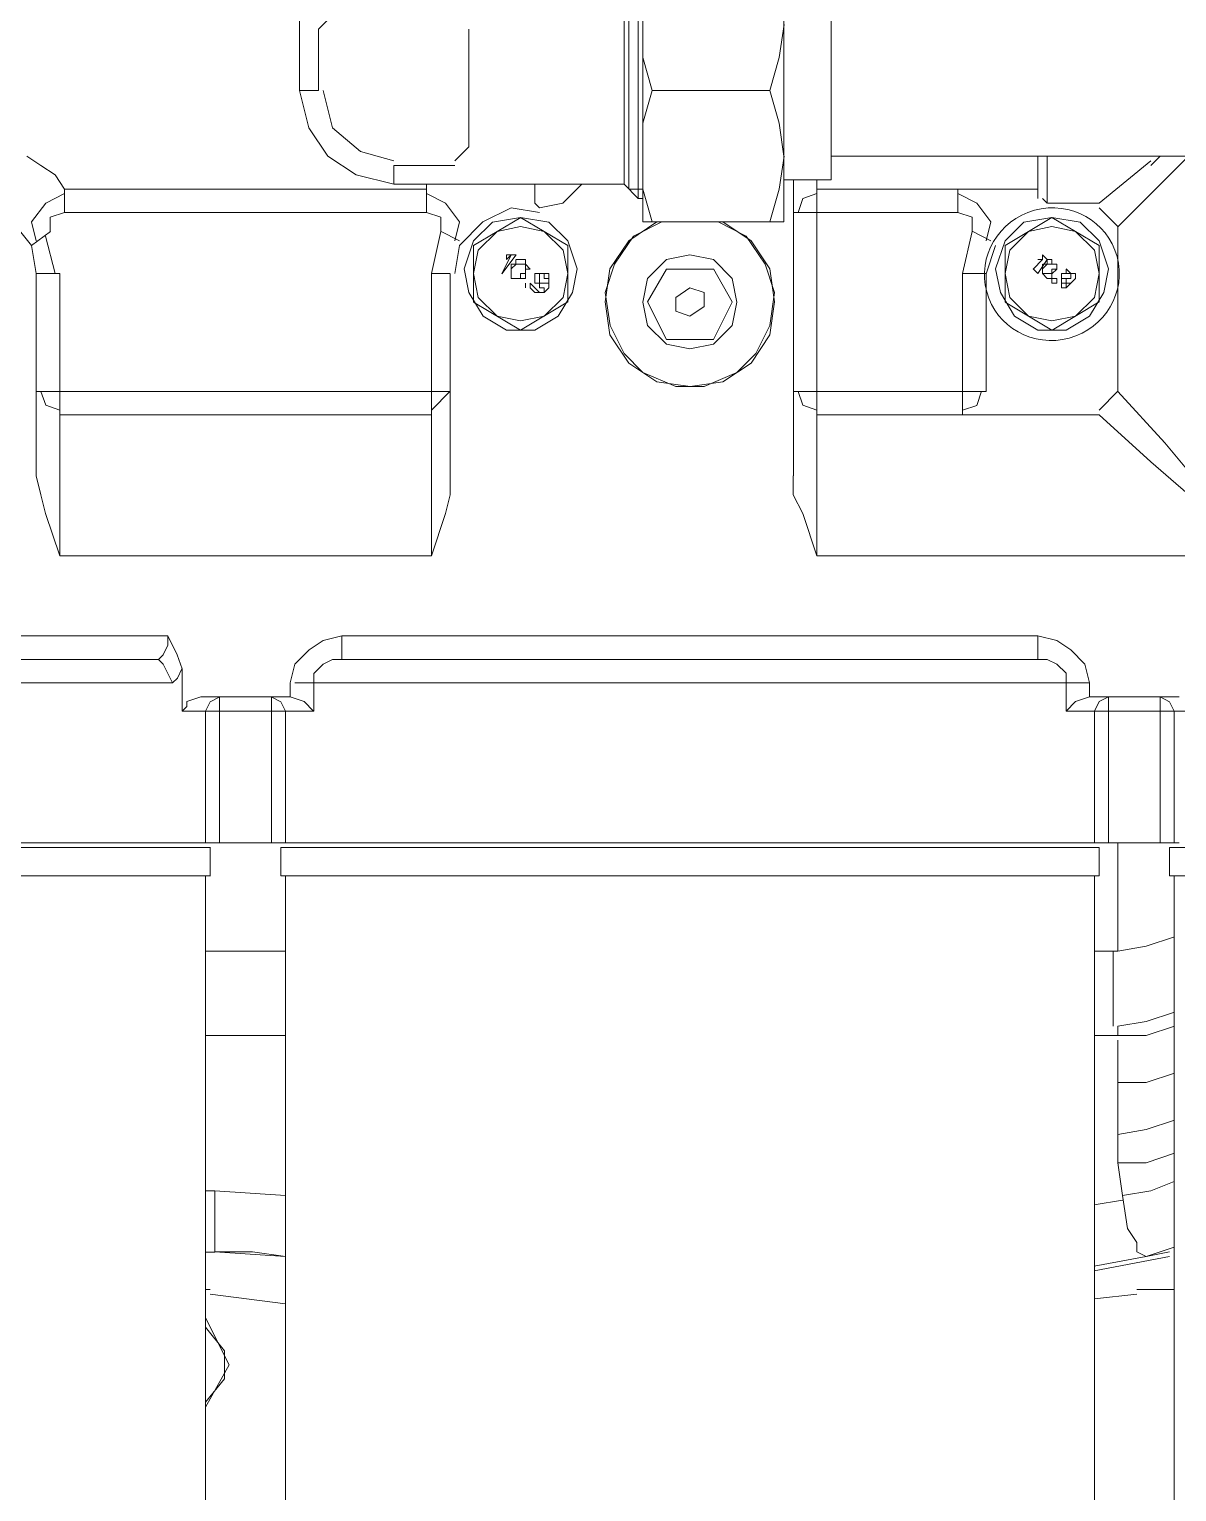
# Model space of a CAD drawing. Header units: inches. Extents: x 11 to 128, y 20 to 108.
# Drawn here: x 31.4048 to 31.5792, y 82.6101 to 82.8323 of the extents above; entities that cross this region are included whole.
import ezdxf

# ---------------------------------------------------------------- set-up
doc = ezdxf.new("R2010")
doc.units = ezdxf.units.IN
doc.header["$MEASUREMENT"] = 0
doc.layers.add('1', color=255, linetype='Continuous')
doc.layers.add('Dim', color=6, linetype='Continuous', lineweight=13)

# ---------------------------------------------------------------- blocks, each defined once
blk = doc.blocks.new('5')
at = {"layer": '1', "lineweight": 9}
for p, q in [((226.477, -21.76312), (226.477, -21.79931)), ((226.49605, -21.79931), (226.49605, -21.76312)), ((226.43063, -21.78154), (226.43063, -21.7644)), ((226.43063, -21.7644), (226.43063, -21.78154)), ((226.47636, -21.76629), (226.47636, -21.79614)), ((226.47446, -21.79422), (226.47446, -21.76819)), ((226.47509, -21.79487), (226.47509, -21.76818)), ((226.5024, -21.79361), (226.5024, -21.76945)), ((226.43317, -21.7733), (226.43508, -21.77138)), ((226.43318, -21.7733), (226.43318, -21.78154)), ((226.45349, -21.77329), (226.45349, -21.78915)), ((226.477, -21.77264), (226.477, -21.77709)), ((226.49541, -21.77709), (226.49606, -21.77264)), ((226.477, -21.77709), (226.47827, -21.78154)), ((226.49414, -21.78154), (226.49541, -21.77709)), ((226.43318, -21.78154), (226.43063, -21.78154)), ((226.4319, -21.78662), (226.43063, -21.78154)), ((226.43382, -21.78154), (226.43509, -21.78662)), ((226.477, -21.78599), (226.47827, -21.78155)), ((226.47827, -21.78154), (226.49414, -21.78154)), ((226.4954, -21.78599), (226.49413, -21.78155)), ((226.43444, -21.79041), (226.4319, -21.78662)), ((226.43509, -21.78662), (226.43888, -21.7898)), ((226.477, -21.79042), (226.477, -21.78599)), ((226.49605, -21.79042), (226.4954, -21.78599)), ((226.45159, -21.79106), (226.45349, -21.78916)), ((226.3938, -21.79042), (226.3957, -21.79169)), ((226.43826, -21.79296), (226.43444, -21.79041)), ((226.43888, -21.7898), (226.44334, -21.79107)), ((226.477, -21.79487), (226.477, -21.79042)), ((226.49541, -21.79487), (226.49606, -21.79042)), ((226.5024, -21.79042), (226.76405, -21.79042)), ((226.53034, -21.79614), (226.53034, -21.79043)), ((226.53161, -21.79042), (226.53161, -21.79677)), ((226.54559, -21.79106), (226.5386, -21.79677)), ((226.54623, -21.79106), (226.54558, -21.79169)), ((226.55066, -21.79042), (226.54622, -21.79487)), ((226.54686, -21.79042), (226.54623, -21.79105)), ((226.3957, -21.79169), (226.39762, -21.79297)), ((226.39762, -21.79297), (226.39889, -21.79487)), ((226.44334, -21.79423), (226.43826, -21.79296)), ((226.45159, -21.7917), (226.44334, -21.7917)), ((226.44334, -21.7917), (226.44334, -21.79423)), ((226.39889, -21.79486), (226.39889, -21.79805)), ((226.44778, -21.79487), (226.39889, -21.79487)), ((226.47446, -21.79423), (226.44335, -21.79423)), ((226.44335, -21.79423), (226.47446, -21.79423)), ((226.44778, -21.79487), (226.44778, -21.79424)), ((226.44778, -21.79805), (226.44778, -21.79487)), ((226.46239, -21.79423), (226.46239, -21.79615)), ((226.4662, -21.79678), (226.46874, -21.79423)), ((226.47446, -21.79423), (226.47637, -21.79615)), ((226.477, -21.79487), (226.47508, -21.79487)), ((226.47827, -21.79931), (226.477, -21.79487)), ((226.49414, -21.79931), (226.49541, -21.79487)), ((226.49605, -21.79361), (226.50241, -21.79361)), ((226.49732, -21.79361), (226.49732, -21.8336)), ((226.5005, -21.8444), (226.5005, -21.79362)), ((226.51955, -21.79487), (226.5005, -21.79487)), ((226.53033, -21.79487), (226.51955, -21.79487)), ((226.51955, -21.79487), (226.51955, -21.79805)), ((226.54622, -21.79487), (226.54114, -21.79995)), ((226.39635, -21.79678), (226.39443, -21.79931)), ((226.39889, -21.79549), (226.39635, -21.79678)), ((226.45034, -21.79678), (226.44778, -21.79549)), ((226.45224, -21.79931), (226.45034, -21.79678)), ((226.46239, -21.79615), (226.46239, -21.79678)), ((226.46239, -21.79678), (226.46304, -21.79741)), ((226.46303, -21.79741), (226.4662, -21.79678)), ((226.47636, -21.79614), (226.47701, -21.79614)), ((226.49859, -21.79615), (226.49796, -21.79805)), ((226.5005, -21.79549), (226.49859, -21.79615)), ((226.52208, -21.79678), (226.51954, -21.79549)), ((226.524, -21.79931), (226.52208, -21.79678)), ((226.53098, -21.79614), (226.53161, -21.79678)), ((226.53861, -21.79677), (226.53162, -21.79677)), ((226.39889, -21.79805), (226.39697, -21.79868)), ((226.39697, -21.79868), (226.39697, -21.80058)), ((226.39889, -21.79805), (226.44777, -21.79805)), ((226.44777, -21.79805), (226.44969, -21.79868)), ((226.44969, -21.79868), (226.44969, -21.80058)), ((226.45413, -21.80249), (226.46049, -21.79869)), ((226.45921, -21.79742), (226.4554, -21.79931)), ((226.46048, -21.79869), (226.45667, -21.79932)), ((226.46303, -21.79805), (226.45921, -21.79742)), ((226.46048, -21.79869), (226.46684, -21.80248)), ((226.4643, -21.79932), (226.46048, -21.79869)), ((226.49732, -21.79805), (226.51956, -21.79805)), ((226.51954, -21.79805), (226.52146, -21.79868)), ((226.52146, -21.79868), (226.52146, -21.80058)), ((226.5259, -21.80249), (226.53224, -21.79869)), ((226.53224, -21.79869), (226.52845, -21.79932)), ((226.53224, -21.79869), (226.5386, -21.80248)), ((226.53606, -21.79932), (226.53224, -21.79869)), ((226.54114, -21.79994), (226.5386, -21.79741)), ((226.39443, -21.80248), (226.39191, -21.79932)), ((226.39443, -21.79931), (226.39507, -21.80186)), ((226.39444, -21.80249), (226.39698, -21.80059)), ((226.44969, -21.80058), (226.44843, -21.80629)), ((226.45224, -21.80186), (226.44968, -21.80057)), ((226.45159, -21.80186), (226.45224, -21.79931)), ((226.4554, -21.79931), (226.45225, -21.80247)), ((226.45667, -21.79932), (226.45413, -21.80185)), ((226.45731, -21.80058), (226.45477, -21.80313)), ((226.46048, -21.79994), (226.45731, -21.80058)), ((226.46365, -21.80058), (226.46048, -21.79994)), ((226.46621, -21.80313), (226.46365, -21.80058)), ((226.46684, -21.80185), (226.4643, -21.79932)), ((226.4789, -21.79931), (226.47509, -21.80187)), ((226.47954, -21.79931), (226.47572, -21.80123)), ((226.477, -21.79931), (226.49605, -21.79931)), ((226.49096, -21.80123), (226.48717, -21.79931)), ((226.4916, -21.80187), (226.4878, -21.79931)), ((226.52146, -21.80058), (226.52018, -21.80629)), ((226.52399, -21.80186), (226.52145, -21.80057)), ((226.52336, -21.80186), (226.524, -21.79931)), ((226.52845, -21.79932), (226.52591, -21.80185)), ((226.52908, -21.80058), (226.52653, -21.80313)), ((226.53224, -21.79994), (226.52908, -21.80058)), ((226.53541, -21.80058), (226.53224, -21.79994)), ((226.53798, -21.80313), (226.53541, -21.80058)), ((226.5386, -21.80185), (226.53606, -21.79932)), ((226.54114, -21.82219), (226.54114, -21.79995)), ((226.39507, -21.80629), (226.39443, -21.80248)), ((226.39761, -21.80629), (226.39634, -21.80123)), ((226.45225, -21.80247), (226.45159, -21.80629)), ((226.45413, -21.80185), (226.45286, -21.80566)), ((226.45413, -21.81011), (226.45413, -21.80248)), ((226.46811, -21.80566), (226.46684, -21.80185)), ((226.46684, -21.80249), (226.46684, -21.81012)), ((226.47509, -21.80187), (226.47254, -21.80566)), ((226.47572, -21.80123), (226.47318, -21.80503)), ((226.49351, -21.80503), (226.49096, -21.80123)), ((226.49414, -21.80566), (226.4916, -21.80187)), ((226.52463, -21.80249), (226.52336, -21.8063)), ((226.52591, -21.80185), (226.52463, -21.80566)), ((226.5259, -21.81011), (226.5259, -21.80248)), ((226.53987, -21.80566), (226.5386, -21.80185)), ((226.53861, -21.80249), (226.53861, -21.81012)), ((226.45477, -21.80313), (226.45413, -21.80629)), ((226.45986, -21.80375), (226.45794, -21.8063)), ((226.45794, -21.8063), (226.45921, -21.80375)), ((226.45858, -21.80375), (226.45921, -21.80375)), ((226.45921, -21.80375), (226.45858, -21.80438)), ((226.45858, -21.80439), (226.45858, -21.80376)), ((226.45921, -21.80375), (226.45986, -21.80375)), ((226.45985, -21.80503), (226.45921, -21.80503)), ((226.45921, -21.80503), (226.45921, -21.80566)), ((226.45921, -21.80566), (226.45986, -21.80503)), ((226.45985, -21.80439), (226.45985, -21.80439)), ((226.45985, -21.80439), (226.45985, -21.80502)), ((226.45985, -21.80503), (226.45985, -21.80503)), ((226.46048, -21.80439), (226.45986, -21.80439)), ((226.46048, -21.80503), (226.45986, -21.80503)), ((226.46048, -21.80439), (226.46048, -21.80439)), ((226.46112, -21.80439), (226.46048, -21.80439)), ((226.46048, -21.80503), (226.46048, -21.80503)), ((226.46048, -21.80503), (226.46048, -21.80503)), ((226.46048, -21.80503), (226.46112, -21.80503)), ((226.46112, -21.80503), (226.46112, -21.80439)), ((226.46112, -21.80503), (226.46112, -21.80503)), ((226.46112, -21.80503), (226.46112, -21.80503)), ((226.46684, -21.80629), (226.46621, -21.80313)), ((226.47318, -21.80503), (226.47191, -21.80884)), ((226.48017, -21.80438), (226.47762, -21.80693)), ((226.48335, -21.80375), (226.48017, -21.80438)), ((226.48652, -21.80438), (226.48335, -21.80375)), ((226.48907, -21.80693), (226.48652, -21.80438)), ((226.49478, -21.80884), (226.49351, -21.80503)), ((226.52653, -21.80313), (226.52591, -21.80629)), ((226.53098, -21.80439), (226.52971, -21.80567)), ((226.53098, -21.80438), (226.53034, -21.80438)), ((226.53034, -21.80629), (226.53161, -21.80439)), ((226.53034, -21.80439), (226.53098, -21.80439)), ((226.53161, -21.80438), (226.53098, -21.80375)), ((226.53098, -21.80375), (226.53098, -21.80438)), ((226.53098, -21.80503), (226.53098, -21.80566)), ((226.53098, -21.80566), (226.53161, -21.80503)), ((226.53161, -21.80503), (226.53099, -21.80503)), ((226.53161, -21.80439), (226.53161, -21.80439)), ((226.53161, -21.80439), (226.53161, -21.80502)), ((226.53161, -21.80503), (226.53161, -21.80503)), ((226.53161, -21.80503), (226.53161, -21.80503)), ((226.53161, -21.80503), (226.53161, -21.80503)), ((226.53224, -21.80439), (226.53162, -21.80439)), ((226.53224, -21.80503), (226.53162, -21.80503)), ((226.53224, -21.80439), (226.53224, -21.80503)), ((226.53224, -21.80503), (226.53224, -21.80503)), ((226.53224, -21.80503), (226.53288, -21.80503)), ((226.53288, -21.80503), (226.53224, -21.80503)), ((226.53224, -21.80503), (226.53224, -21.80503)), ((226.53288, -21.80503), (226.53288, -21.80503)), ((226.53288, -21.80503), (226.53288, -21.80503)), ((226.5386, -21.80629), (226.53798, -21.80313)), ((226.39507, -21.83359), (226.39507, -21.80629)), ((226.39507, -21.80629), (226.39824, -21.80629)), ((226.39825, -21.8444), (226.39825, -21.80629)), ((226.44843, -21.84441), (226.44843, -21.80629)), ((226.44843, -21.80629), (226.45095, -21.80629)), ((226.45096, -21.8336), (226.45096, -21.8063)), ((226.45286, -21.80566), (226.4535, -21.80883)), ((226.45413, -21.80629), (226.45477, -21.80949)), ((226.45794, -21.80629), (226.45794, -21.80629)), ((226.45921, -21.8063), (226.45921, -21.80567)), ((226.45921, -21.80567), (226.45921, -21.8063)), ((226.45921, -21.80567), (226.45921, -21.80567)), ((226.45921, -21.80567), (226.45921, -21.80567)), ((226.45921, -21.80695), (226.45921, -21.80629)), ((226.45921, -21.80629), (226.45921, -21.80695)), ((226.45921, -21.80629), (226.45921, -21.80629)), ((226.45921, -21.80629), (226.45921, -21.80629)), ((226.45986, -21.80694), (226.45921, -21.80694)), ((226.45921, -21.80694), (226.45986, -21.80694)), ((226.45921, -21.80694), (226.45921, -21.80694)), ((226.45985, -21.80694), (226.45985, -21.80694)), ((226.46048, -21.80694), (226.45985, -21.80694)), ((226.45985, -21.80694), (226.46048, -21.80694)), ((226.45985, -21.80694), (226.45985, -21.80694)), ((226.46048, -21.80629), (226.46048, -21.80694)), ((226.46048, -21.80629), (226.46113, -21.80629)), ((226.46048, -21.80694), (226.46048, -21.80694)), ((226.46048, -21.80694), (226.46048, -21.80694)), ((226.46048, -21.80694), (226.46113, -21.80694)), ((226.46112, -21.80503), (226.46112, -21.80567)), ((226.46176, -21.80567), (226.46112, -21.80503)), ((226.46112, -21.80566), (226.46112, -21.80629)), ((226.46112, -21.80629), (226.46112, -21.80566)), ((226.46112, -21.80567), (226.46177, -21.80567)), ((226.46112, -21.80694), (226.46112, -21.80694)), ((226.46113, -21.80629), (226.46113, -21.80695)), ((226.46176, -21.80567), (226.46176, -21.80567)), ((226.46238, -21.80629), (226.46303, -21.80629)), ((226.46239, -21.80629), (226.46239, -21.80695)), ((226.46239, -21.80694), (226.46239, -21.80694)), ((226.46239, -21.80694), (226.46239, -21.80757)), ((226.46303, -21.80629), (226.46366, -21.80629)), ((226.46366, -21.80629), (226.46303, -21.80629)), ((226.46303, -21.80629), (226.46303, -21.80629)), ((226.46303, -21.80629), (226.46303, -21.80629)), ((226.46303, -21.80629), (226.46303, -21.80695)), ((226.46303, -21.80694), (226.46303, -21.80694)), ((226.46303, -21.80694), (226.46303, -21.80694)), ((226.46303, -21.80694), (226.46303, -21.80694)), ((226.46303, -21.80694), (226.46303, -21.80757)), ((226.4643, -21.80694), (226.46365, -21.80694)), ((226.46366, -21.80629), (226.46366, -21.80629)), ((226.46366, -21.80629), (226.46366, -21.80629)), ((226.46366, -21.80694), (226.46366, -21.80629)), ((226.46366, -21.80629), (226.4643, -21.80629)), ((226.4643, -21.80629), (226.4643, -21.80629)), ((226.4643, -21.80629), (226.4643, -21.80694)), ((226.4643, -21.80694), (226.4643, -21.80757)), ((226.4643, -21.80757), (226.4643, -21.80694)), ((226.4643, -21.80694), (226.4643, -21.80694)), ((226.4643, -21.80694), (226.4643, -21.80694)), ((226.4643, -21.80694), (226.4643, -21.80694)), ((226.46621, -21.80949), (226.46684, -21.80629)), ((226.46747, -21.80883), (226.46811, -21.80566)), ((226.47254, -21.80566), (226.47192, -21.81011)), ((226.47762, -21.80693), (226.477, -21.81012)), ((226.48017, -21.80567), (226.47763, -21.81011)), ((226.48653, -21.80567), (226.48017, -21.80567)), ((226.48907, -21.81011), (226.48652, -21.80566)), ((226.48969, -21.81012), (226.48907, -21.80693)), ((226.49478, -21.81011), (226.49414, -21.80566)), ((226.52018, -21.82535), (226.52018, -21.80629)), ((226.52018, -21.80629), (226.52335, -21.80629)), ((226.52336, -21.80629), (226.52336, -21.82219)), ((226.52463, -21.80566), (226.52528, -21.80883)), ((226.52591, -21.80629), (226.52653, -21.80949)), ((226.53034, -21.80629), (226.52971, -21.80566)), ((226.53098, -21.80567), (226.53098, -21.80567)), ((226.53098, -21.8063), (226.53098, -21.80567)), ((226.53098, -21.80567), (226.53098, -21.8063)), ((226.53098, -21.80567), (226.53098, -21.80567)), ((226.53098, -21.80567), (226.53098, -21.80567)), ((226.53161, -21.80629), (226.53098, -21.80629)), ((226.53098, -21.80629), (226.53161, -21.80695)), ((226.53098, -21.80629), (226.53098, -21.80629)), ((226.53098, -21.80629), (226.53098, -21.80629)), ((226.53098, -21.80629), (226.53098, -21.80629)), ((226.53161, -21.80629), (226.53161, -21.80629)), ((226.53161, -21.80629), (226.53224, -21.80629)), ((226.53161, -21.80629), (226.53161, -21.80629)), ((226.53161, -21.80694), (226.53224, -21.80694)), ((226.53161, -21.80694), (226.53161, -21.80694)), ((226.53161, -21.80694), (226.53161, -21.80694)), ((226.53289, -21.80567), (226.53224, -21.8063)), ((226.53224, -21.8063), (226.53224, -21.80567)), ((226.53224, -21.80567), (226.53289, -21.80567)), ((226.53224, -21.80694), (226.53224, -21.80629)), ((226.53224, -21.80629), (226.53224, -21.80629)), ((226.53224, -21.80629), (226.53224, -21.80629)), ((226.53224, -21.80629), (226.53224, -21.80629)), ((226.53289, -21.80694), (226.53224, -21.80694)), ((226.53224, -21.80757), (226.53224, -21.80694)), ((226.53288, -21.80503), (226.53288, -21.80567)), ((226.53288, -21.80567), (226.53288, -21.80503)), ((226.53288, -21.80567), (226.53288, -21.80567)), ((226.53288, -21.80567), (226.53288, -21.80567)), ((226.53288, -21.80694), (226.53288, -21.80757)), ((226.53351, -21.80629), (226.53415, -21.80629)), ((226.53415, -21.80629), (226.53351, -21.80629)), ((226.53351, -21.80629), (226.53351, -21.80629)), ((226.53351, -21.80629), (226.53351, -21.80629)), ((226.53351, -21.80695), (226.53351, -21.80629)), ((226.53351, -21.80629), (226.53351, -21.80695)), ((226.53351, -21.80757), (226.53351, -21.80694)), ((226.53351, -21.80757), (226.53351, -21.80694)), ((226.53351, -21.80694), (226.53416, -21.80694)), ((226.53416, -21.80694), (226.53351, -21.80694)), ((226.53351, -21.80694), (226.53351, -21.80694)), ((226.53415, -21.80566), (226.53479, -21.80629)), ((226.53415, -21.80567), (226.53415, -21.80567)), ((226.53415, -21.80567), (226.53415, -21.8063)), ((226.53415, -21.80629), (226.53415, -21.80629)), ((226.53415, -21.80629), (226.53415, -21.80629)), ((226.53479, -21.80629), (226.53415, -21.80629)), ((226.53415, -21.80629), (226.53415, -21.80629)), ((226.53415, -21.80629), (226.53415, -21.80629)), ((226.53415, -21.80694), (226.5348, -21.80694)), ((226.53415, -21.80694), (226.53415, -21.80694)), ((226.53415, -21.80694), (226.53415, -21.80757)), ((226.53415, -21.80694), (226.53415, -21.80694)), ((226.53479, -21.80629), (226.53479, -21.80629)), ((226.53479, -21.80629), (226.53479, -21.80629)), ((226.53479, -21.80629), (226.53479, -21.80629)), ((226.53479, -21.80629), (226.53479, -21.80629)), ((226.53479, -21.80694), (226.53479, -21.80629)), ((226.53479, -21.80694), (226.53479, -21.80694)), ((226.53479, -21.80694), (226.53479, -21.80694)), ((226.53542, -21.80694), (226.53479, -21.80757)), ((226.53479, -21.80694), (226.53479, -21.80694)), ((226.53479, -21.80694), (226.53479, -21.80694)), ((226.53542, -21.80629), (226.5348, -21.80629)), ((226.53542, -21.80694), (226.53542, -21.80629)), ((226.53542, -21.80694), (226.53542, -21.80694)), ((226.53798, -21.80949), (226.5386, -21.80629)), ((226.53923, -21.80883), (226.53987, -21.80566)), ((226.4535, -21.80883), (226.45542, -21.81203)), ((226.46112, -21.80757), (226.46112, -21.80757)), ((226.46112, -21.80821), (226.46112, -21.80758)), ((226.46112, -21.80758), (226.46112, -21.80821)), ((226.46112, -21.80821), (226.46112, -21.80821)), ((226.46176, -21.80757), (226.46176, -21.8082)), ((226.46239, -21.80821), (226.46176, -21.80758)), ((226.46176, -21.80821), (226.46239, -21.80884)), ((226.46176, -21.80821), (226.46176, -21.80821)), ((226.46238, -21.8082), (226.46303, -21.80884)), ((226.46239, -21.80757), (226.46304, -21.80757)), ((226.46239, -21.80757), (226.46239, -21.80757)), ((226.46239, -21.80821), (226.46239, -21.80821)), ((226.46239, -21.80821), (226.46239, -21.80821)), ((226.46239, -21.80821), (226.46239, -21.80821)), ((226.46239, -21.80884), (226.46304, -21.80884)), ((226.46239, -21.80884), (226.46239, -21.80884)), ((226.46239, -21.80884), (226.46239, -21.80884)), ((226.46303, -21.80757), (226.46303, -21.80757)), ((226.46366, -21.80758), (226.46303, -21.80758)), ((226.46303, -21.80758), (226.46303, -21.80821)), ((226.46303, -21.80821), (226.46366, -21.80821)), ((226.46303, -21.80884), (226.46303, -21.80884)), ((226.46303, -21.80884), (226.46303, -21.80884)), ((226.46366, -21.80884), (226.46303, -21.80884)), ((226.46303, -21.80884), (226.46366, -21.80884)), ((226.46303, -21.80884), (226.46303, -21.80884)), ((226.46366, -21.80757), (226.46366, -21.80757)), ((226.46366, -21.80757), (226.46366, -21.80757)), ((226.46366, -21.80757), (226.46366, -21.80757)), ((226.46366, -21.80757), (226.4643, -21.80757)), ((226.4643, -21.8082), (226.46366, -21.80884)), ((226.46366, -21.80821), (226.46366, -21.80821)), ((226.46366, -21.80821), (226.46366, -21.80884)), ((226.46366, -21.80821), (226.46366, -21.80821)), ((226.46366, -21.80821), (226.46366, -21.80821)), ((226.46366, -21.80884), (226.46366, -21.80884)), ((226.4643, -21.80757), (226.4643, -21.80757)), ((226.4643, -21.80821), (226.4643, -21.80758)), ((226.4643, -21.80821), (226.4643, -21.80821)), ((226.46555, -21.81203), (226.46747, -21.80883)), ((226.47191, -21.80884), (226.47256, -21.81329)), ((226.48335, -21.80821), (226.48144, -21.80949)), ((226.48527, -21.80884), (226.48335, -21.80821)), ((226.48527, -21.81074), (226.48527, -21.80884)), ((226.49413, -21.81329), (226.49478, -21.80884)), ((226.52528, -21.80883), (226.52718, -21.81203)), ((226.53288, -21.80757), (226.53224, -21.80757)), ((226.53415, -21.80757), (226.53351, -21.80757)), ((226.53351, -21.8082), (226.53351, -21.80757)), ((226.53351, -21.80757), (226.53351, -21.80757)), ((226.53351, -21.80757), (226.53351, -21.80757)), ((226.53351, -21.80757), (226.53351, -21.80757)), ((226.53351, -21.80757), (226.53351, -21.80757)), ((226.53351, -21.80757), (226.53351, -21.80757)), ((226.53351, -21.80821), (226.53416, -21.80821)), ((226.53351, -21.80821), (226.53351, -21.80821)), ((226.53415, -21.8082), (226.53415, -21.80757)), ((226.53415, -21.80757), (226.5348, -21.80757)), ((226.53415, -21.80757), (226.53415, -21.80757)), ((226.53415, -21.80757), (226.53415, -21.80757)), ((226.53479, -21.80757), (226.53415, -21.80757)), ((226.5348, -21.80758), (226.53415, -21.80821)), ((226.53415, -21.80821), (226.53415, -21.80758)), ((226.53415, -21.80821), (226.53415, -21.80821)), ((226.53415, -21.80821), (226.53415, -21.80821)), ((226.53415, -21.80821), (226.53415, -21.80821)), ((226.53479, -21.80757), (226.53479, -21.80757)), ((226.53479, -21.80757), (226.53479, -21.80757)), ((226.53733, -21.81203), (226.53923, -21.80883)), ((226.46048, -21.81391), (226.45413, -21.81012)), ((226.45477, -21.80949), (226.45731, -21.81202)), ((226.46684, -21.81011), (226.46048, -21.81391)), ((226.46365, -21.81202), (226.46621, -21.80949)), ((226.47192, -21.81011), (226.47254, -21.81456)), ((226.477, -21.81012), (226.47762, -21.81328)), ((226.47763, -21.81011), (226.48017, -21.81519)), ((226.48144, -21.80949), (226.48144, -21.81137)), ((226.48335, -21.81202), (226.48527, -21.81074)), ((226.48653, -21.8152), (226.48907, -21.81012)), ((226.48907, -21.81328), (226.48969, -21.81012)), ((226.49414, -21.81456), (226.49478, -21.81011)), ((226.53224, -21.81391), (226.52591, -21.81012)), ((226.52653, -21.80949), (226.52908, -21.81202)), ((226.53861, -21.81011), (226.53225, -21.81391)), ((226.53541, -21.81202), (226.53798, -21.80949)), ((226.45542, -21.81203), (226.45859, -21.81391)), ((226.45731, -21.81202), (226.46048, -21.81268)), ((226.46048, -21.81268), (226.46365, -21.81202)), ((226.4624, -21.81391), (226.46555, -21.81203)), ((226.48144, -21.81137), (226.48335, -21.81202)), ((226.52718, -21.81203), (226.53033, -21.81391)), ((226.52908, -21.81202), (226.53224, -21.81268)), ((226.53224, -21.81268), (226.53541, -21.81202)), ((226.53416, -21.81391), (226.53733, -21.81203)), ((226.45859, -21.81391), (226.4624, -21.81391)), ((226.47254, -21.81456), (226.47509, -21.81837)), ((226.47256, -21.81329), (226.47445, -21.81709)), ((226.47762, -21.81328), (226.48017, -21.81581)), ((226.48652, -21.81581), (226.48907, -21.81328)), ((226.4916, -21.81837), (226.49414, -21.81456)), ((226.49223, -21.81709), (226.49413, -21.81329)), ((226.53033, -21.81391), (226.53416, -21.81391)), ((226.48017, -21.8152), (226.48653, -21.8152)), ((226.48017, -21.81581), (226.48335, -21.81646)), ((226.48335, -21.81646), (226.48652, -21.81581)), ((226.47445, -21.81709), (226.477, -21.81964)), ((226.47509, -21.81837), (226.4789, -21.8209)), ((226.4878, -21.8209), (226.4916, -21.81837)), ((226.48969, -21.81964), (226.49223, -21.81709)), ((226.477, -21.81964), (226.48145, -21.82153)), ((226.48527, -21.82153), (226.48969, -21.81964)), ((226.45096, -21.82219), (226.39507, -21.82219)), ((226.3957, -21.82219), (226.39635, -21.82406)), ((226.44843, -21.82473), (226.45095, -21.82218)), ((226.4789, -21.8209), (226.48336, -21.82153)), ((226.48145, -21.82153), (226.48527, -21.82153)), ((226.48336, -21.82153), (226.4878, -21.8209)), ((226.52336, -21.82219), (226.49732, -21.82219)), ((226.49796, -21.82219), (226.49858, -21.82406)), ((226.5221, -21.82408), (226.52274, -21.82218)), ((226.53861, -21.82473), (226.54115, -21.82218)), ((226.54748, -21.82914), (226.54114, -21.82219)), ((226.39635, -21.82406), (226.39825, -21.82474)), ((226.49858, -21.82406), (226.5005, -21.82474)), ((226.52018, -21.82473), (226.5221, -21.82408)), ((226.39825, -21.82535), (226.44842, -21.82535)), ((226.5005, -21.82535), (226.52018, -21.82535)), ((226.53861, -21.82535), (226.52018, -21.82535)), ((226.54559, -21.83171), (226.53861, -21.82535)), ((226.56019, -21.84441), (226.54748, -21.82914)), ((226.56018, -21.8444), (226.54559, -21.83171)), ((226.39508, -21.83361), (226.39571, -21.83614)), ((226.45096, -21.83615), (226.45096, -21.8336)), ((226.49731, -21.83361), (226.49731, -21.83614)), ((226.39571, -21.83614), (226.39633, -21.83869)), ((226.45033, -21.83868), (226.45096, -21.83615)), ((226.49731, -21.83614), (226.49859, -21.83869)), ((226.39633, -21.83869), (226.39825, -21.8444)), ((226.44843, -21.84439), (226.45033, -21.83868)), ((226.49859, -21.83869), (226.5005, -21.8444)), ((226.44843, -21.8444), (226.39825, -21.8444)), ((226.65673, -21.8444), (226.50049, -21.8444)), ((226.41285, -21.85519), (226.34364, -21.85519)), ((226.41412, -21.85774), (226.41285, -21.85519)), ((226.41285, -21.85519), (226.41285, -21.85647)), ((226.43382, -21.85583), (226.43191, -21.8571)), ((226.43635, -21.85518), (226.43382, -21.85583)), ((226.53034, -21.85519), (226.43635, -21.85519)), ((226.43635, -21.85519), (226.43635, -21.85837)), ((226.53034, -21.85519), (226.53034, -21.85838)), ((226.53288, -21.85584), (226.53034, -21.85519)), ((226.5348, -21.85708), (226.53288, -21.85584)), ((226.41223, -21.85774), (226.41158, -21.85837)), ((226.41285, -21.85647), (226.41223, -21.85774)), ((226.41477, -21.85963), (226.41412, -21.85774)), ((226.43191, -21.8571), (226.43001, -21.85902)), ((226.53669, -21.85902), (226.5348, -21.85708)), ((226.41032, -21.85838), (226.30237, -21.85838)), ((226.41158, -21.85837), (226.41033, -21.85837)), ((226.41033, -21.85837), (226.41158, -21.85837)), ((226.41158, -21.85837), (226.41223, -21.85902)), ((226.41223, -21.85902), (226.41285, -21.86027)), ((226.41285, -21.86027), (226.41348, -21.86155)), ((226.41475, -21.85965), (226.41413, -21.86091)), ((226.41476, -21.85964), (226.41476, -21.86538)), ((226.43001, -21.85902), (226.42936, -21.86155)), ((226.43254, -21.86026), (226.43381, -21.85902)), ((226.43254, -21.86155), (226.43254, -21.86026)), ((226.43381, -21.85902), (226.43508, -21.85838)), ((226.43508, -21.85838), (226.43635, -21.85838)), ((226.53034, -21.85838), (226.43635, -21.85838)), ((226.53034, -21.85838), (226.53161, -21.85838)), ((226.53161, -21.85838), (226.53288, -21.85901)), ((226.53288, -21.85901), (226.53415, -21.86025)), ((226.53415, -21.86025), (226.53415, -21.86154)), ((226.53732, -21.86155), (226.53669, -21.85902)), ((226.41348, -21.86155), (226.30807, -21.86155)), ((226.41413, -21.86091), (226.41348, -21.86155)), ((226.42936, -21.86155), (226.42936, -21.86342)), ((226.53415, -21.86155), (226.43001, -21.86155)), ((226.43254, -21.86538), (226.43254, -21.86154)), ((226.53415, -21.86538), (226.53415, -21.86155)), ((226.53733, -21.86155), (226.53416, -21.86155)), ((226.53733, -21.86343), (226.53733, -21.86155)), ((226.41731, -21.86343), (226.41539, -21.86408)), ((226.41539, -21.86408), (226.41539, -21.86472)), ((226.42936, -21.86343), (226.41731, -21.86343)), ((226.41857, -21.86409), (226.41793, -21.86538)), ((226.41984, -21.86344), (226.41857, -21.86409)), ((226.41983, -21.88313), (226.41983, -21.86342)), ((226.4281, -21.86409), (226.42681, -21.86344)), ((226.42682, -21.86343), (226.42682, -21.88314)), ((226.42872, -21.86538), (226.4281, -21.86409)), ((226.43126, -21.86408), (226.42936, -21.86343)), ((226.43253, -21.86537), (226.43126, -21.86408)), ((226.53416, -21.86537), (226.53541, -21.86408)), ((226.53541, -21.86408), (226.53733, -21.86343)), ((226.54941, -21.86343), (226.53732, -21.86343)), ((226.53861, -21.86408), (226.53797, -21.86537)), ((226.53987, -21.86343), (226.53861, -21.86408)), ((226.53987, -21.88313), (226.53987, -21.86342)), ((226.54812, -21.86409), (226.54685, -21.86344)), ((226.54686, -21.86343), (226.54686, -21.88314)), ((226.54876, -21.86538), (226.54812, -21.86409)), ((226.41539, -21.86472), (226.41476, -21.86537)), ((226.41476, -21.86538), (226.43254, -21.86538)), ((226.41793, -21.86538), (226.41793, -21.88313)), ((226.42872, -21.88313), (226.42872, -21.86538)), ((226.53415, -21.86538), (226.55258, -21.86538)), ((226.53797, -21.86538), (226.53797, -21.88313)), ((226.54876, -21.88313), (226.54876, -21.86538)), ((226.30806, -21.88378), (226.41858, -21.88378)), ((226.41793, -21.88313), (226.30807, -21.88313)), ((226.42937, -21.88313), (226.41793, -21.88313)), ((226.41857, -21.88758), (226.41857, -21.88378)), ((226.41857, -21.88378), (226.41857, -21.88378)), ((226.4281, -21.88378), (226.5386, -21.88378)), ((226.4281, -21.88758), (226.4281, -21.88378)), ((226.4281, -21.88378), (226.4281, -21.88378)), ((226.53797, -21.88313), (226.42937, -21.88313)), ((226.54942, -21.88313), (226.53797, -21.88313)), ((226.53861, -21.88758), (226.53861, -21.88378)), ((226.53861, -21.88378), (226.53861, -21.88378)), ((226.54114, -21.88313), (226.54114, -21.89774)), ((226.54812, -21.88378), (226.65865, -21.88378)), ((226.54812, -21.88758), (226.54812, -21.88378)), ((226.54812, -21.88378), (226.54812, -21.88378)), ((226.41858, -21.88758), (226.30806, -21.88758)), ((226.30806, -21.88758), (226.41858, -21.88758)), ((226.41793, -21.88757), (226.41793, -22.10032)), ((226.41857, -21.88758), (226.41857, -21.88758)), ((226.5386, -21.88758), (226.4281, -21.88758)), ((226.4281, -21.88758), (226.5386, -21.88758)), ((226.4281, -21.88758), (226.4281, -21.88758)), ((226.42872, -22.10032), (226.42872, -21.88757)), ((226.53797, -21.88757), (226.53797, -22.10032)), ((226.53861, -21.88758), (226.53861, -21.88758)), ((226.65865, -21.88758), (226.54812, -21.88758)), ((226.54812, -21.88758), (226.65865, -21.88758)), ((226.54812, -21.88758), (226.54812, -21.88758)), ((226.54876, -22.10032), (226.54876, -21.88757)), ((226.54877, -21.89583), (226.54496, -21.89711)), ((226.42872, -21.89775), (226.41793, -21.89775)), ((226.54114, -21.89775), (226.53797, -21.89775)), ((226.5405, -21.9079), (226.5405, -21.89776)), ((226.54496, -21.89711), (226.54114, -21.89775)), ((226.54496, -21.90729), (226.54114, -21.9079)), ((226.54877, -21.906), (226.54496, -21.90729)), ((226.41793, -21.90916), (226.42872, -21.90916)), ((226.53797, -21.90916), (226.54114, -21.90916)), ((226.54114, -21.9079), (226.54114, -21.90916)), ((226.54114, -21.90916), (226.54496, -21.90916)), ((226.54496, -21.90916), (226.54877, -21.9079)), ((226.54114, -21.91615), (226.54114, -21.90979)), ((226.54496, -21.91552), (226.54114, -21.91552)), ((226.54114, -21.91552), (226.54114, -21.92252)), ((226.54877, -21.91426), (226.54496, -21.91552)), ((226.54496, -21.92186), (226.54877, -21.92059)), ((226.54114, -21.92251), (226.54496, -21.92186)), ((226.54114, -21.92252), (226.54114, -21.92634)), ((226.54496, -21.92633), (226.54877, -21.92505)), ((226.54114, -21.92633), (226.54496, -21.92633)), ((226.54114, -21.92634), (226.54177, -21.93076)), ((226.54876, -21.92886), (226.54559, -21.93012)), ((226.4192, -21.93013), (226.41793, -21.93013)), ((226.42872, -21.93076), (226.4192, -21.93012)), ((226.4192, -21.93839), (226.4192, -21.93013)), ((226.54177, -21.9314), (226.53796, -21.93203)), ((226.54559, -21.93012), (226.54177, -21.93076)), ((226.54177, -21.93076), (226.54242, -21.9352)), ((226.54242, -21.9352), (226.54369, -21.9371)), ((226.54369, -21.9371), (226.54369, -21.93839)), ((226.41793, -21.9384), (226.4192, -21.9384)), ((226.4192, -21.9384), (226.41793, -21.9384)), ((226.4192, -21.93839), (226.42428, -21.93839)), ((226.42872, -21.93902), (226.4192, -21.93839)), ((226.4192, -21.9384), (226.4192, -21.9384)), ((226.42428, -21.93839), (226.42872, -21.93902)), ((226.54812, -21.93902), (226.53796, -21.94092)), ((226.54495, -21.93902), (226.53796, -21.94029)), ((226.54369, -21.93839), (226.54494, -21.93902)), ((226.54812, -21.93839), (226.54495, -21.93902)), ((226.54495, -21.93902), (226.54686, -21.93839)), ((226.54686, -21.93839), (226.54876, -21.93774)), ((226.54876, -21.9384), (226.54876, -21.9384)), ((226.41857, -21.94346), (226.41793, -21.94346)), ((226.42872, -21.94538), (226.41857, -21.9441)), ((226.54368, -21.9441), (226.53797, -21.94473)), ((226.54876, -21.94346), (226.54368, -21.94346)), ((226.41793, -21.94727), (226.42111, -21.95363)), ((226.42049, -21.95173), (226.41793, -21.94856)), ((226.42049, -21.95552), (226.42049, -21.95173)), ((226.42111, -21.95363), (226.41792, -21.95934)), ((226.41793, -21.95868), (226.42049, -21.95552))]:
    blk.add_line(p, q, dxfattribs=at)
blk.add_ellipse((226.53223, -21.80636), major_axis=(0.0088, 0.00239), ratio=0.980583, start_param=1.338038450590102, end_param=7.621223757769688, dxfattribs=at)

msp = doc.modelspace()

# ---------------------------------------------------------------- linework, layer by layer
msp.add_open_spline([(18.80527, 84.67695), (20.02879, 84.15716), (22.00001, 83.28056), (26.13586, 81.6811), (29.86669, 80.9072), (34.92488, 80.9072), (38.64477, 80.92251), (41.12414, 80.90707)], degree=3, knots=[0, 0, 0, 0, 3.550687, 7.088547, 10.454406, 13.763203, 20.376363, 20.376363, 20.376363, 20.376363])
msp.add_open_spline([(18.80527, 84.67695), (20.02879, 84.15716), (22.00001, 83.28056), (26.13586, 81.6811), (29.86669, 80.9072), (34.92488, 80.9072), (38.64477, 80.92251), (41.12414, 80.90707)], degree=3, knots=[0, 0, 0, 0, 3.550687, 7.088547, 10.454406, 13.763203, 20.376363, 20.376363, 20.376363, 20.376363])

# ---------------------------------------------------------------- block references
at = {"layer": 'Dim', "xscale": 1.125, "yscale": 1.125, "zscale": 1.125}
msp.add_blockref('5', (-223.28855, 107.32721), dxfattribs=at)

doc.saveas('drawing.dxf')
